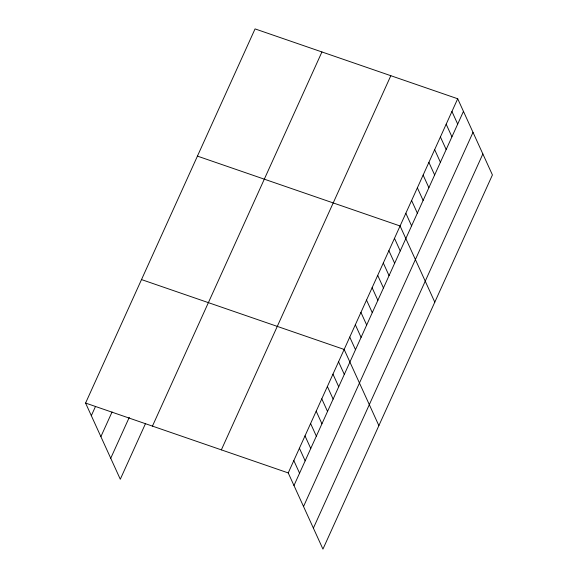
<?xml version="1.0" encoding="UTF-8"?>
<svg xmlns="http://www.w3.org/2000/svg" width="578" height="578" viewBox="0 0 578 578"><rect width="100%" height="100%" fill="white"/><g stroke="black" fill="none" stroke-linecap="round" stroke-linejoin="round"><path stroke-width="0.87" d="M85.58 403.061L255.057 28.9L457.704 98.759L492.42 174.939L322.943 549.1L288.227 472.92L85.58 403.061L120.296 479.241L145.461 423.681M91.324 415.676L95.522 406.413M100.883 436.65L112.074 411.955M110.738 458.267L129.262 417.367M152.448 426.116L321.932 51.955M221.352 449.865L390.829 75.704M288.227 472.92L457.704 98.759M293.971 485.534L463.455 111.373M303.529 506.509L473.014 132.348M313.384 528.126L482.861 153.965M197.438 156.118L400.084 225.976L434.8 302.157M141.509 279.586L344.156 349.444L378.872 425.625M451.945 111.482L457.689 124.097M446.18 124.205L451.931 136.82M440.414 136.921L446.165 149.536M434.656 149.644L440.407 162.259M428.89 162.367L434.642 174.982M423.132 175.091L428.876 187.706M417.367 187.807L423.118 200.421M411.608 200.53L417.352 213.145M405.843 213.253L411.594 225.868M394.485 238.324L400.236 250.939M388.893 250.671L394.644 263.286M383.301 263.012L389.052 275.627M377.709 275.359L383.46 287.974M372.116 287.707L377.868 300.322M366.524 300.054L372.275 312.669M360.932 312.402L366.683 325.017M355.34 324.749L361.084 337.364M349.748 337.097L355.492 349.712M338.556 361.792L344.307 374.407M332.964 374.139L338.715 386.754M327.372 386.487L333.123 399.102M321.78 398.834L327.531 411.449M316.188 411.182L321.939 423.797M310.596 423.53L316.347 436.144M305.003 435.877L310.754 448.492M299.411 448.225L305.155 460.839M293.819 460.572L299.563 473.187"/></g></svg>
